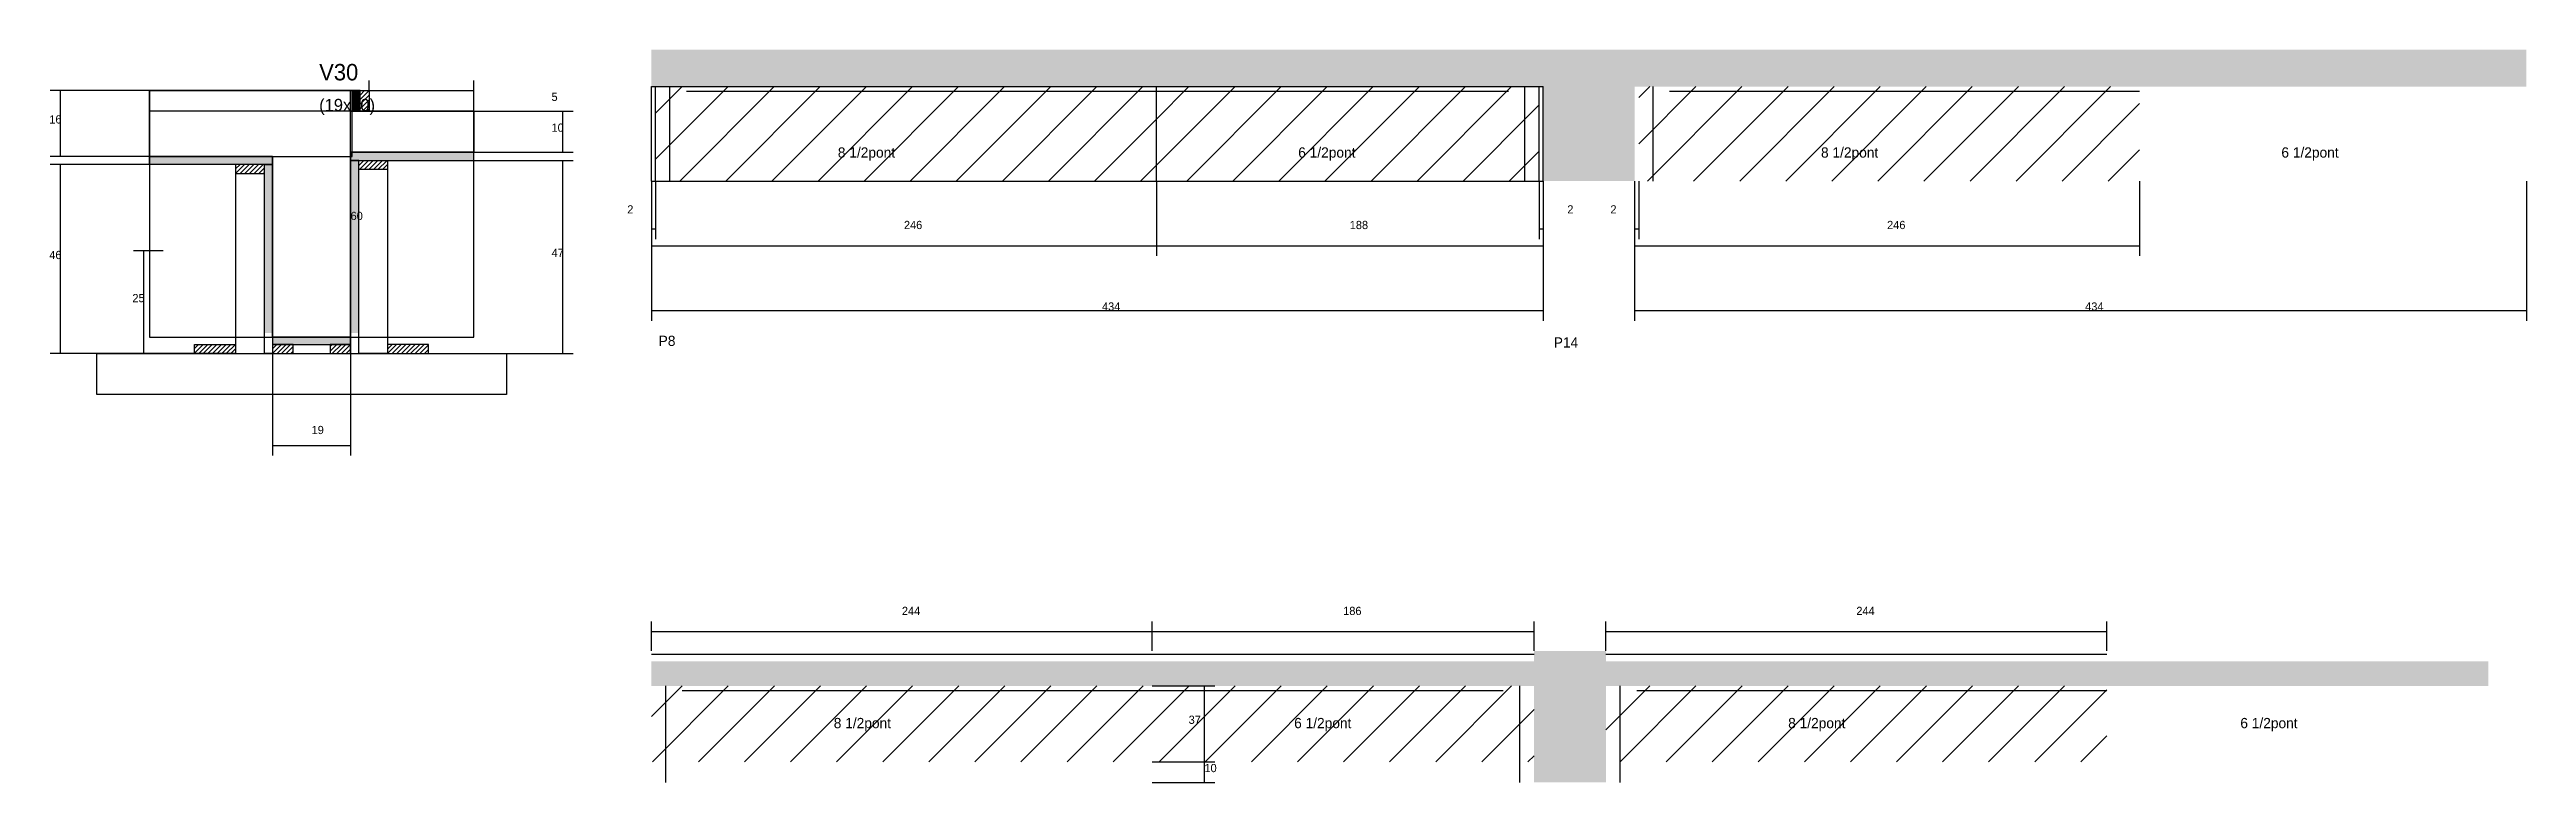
# Model space of a CAD drawing. Header units: metres. Extents: x -10284 to -9077, y 7152 to 7509.
import ezdxf

# ---------------------------------------------------------------- set-up
doc = ezdxf.new("R2010")
doc.units = ezdxf.units.M
for name, color, linetype in [('CONCRETO', 251, 'Continuous'), ('COTA', 4, 'Continuous'), ('Cota Seção (2x)', 4, 'Continuous'), ('Hachura', 253, 'Continuous'), ('Madeira', 126, 'Continuous'), ('NOMENCLATURA', 7, 'Continuous'), ('Painéis', 200, 'Continuous'), ('SARR_2.2x7', 40, 'Continuous'), ('SARR_EDITAR', 141, 'Continuous'), ('Texto Seção', 7, 'Continuous')]:
    doc.layers.add(name, color=color, linetype=linetype)

msp = doc.modelspace()

# ---------------------------------------------------------------- hatches: boundary and pattern name
at = {"layer": 'COTA'}
h = msp.add_hatch(dxfattribs=at)
h.set_pattern_fill('AR-CONC', scale=0.03)
h.paths.add_polyline_path([(-9511.7, 7444.8), (-9511.7, 7490.8), (-9077.2, 7490.8), (-9077.2, 7508.8), (-9990.7, 7508.8), (-9990.7, 7490.8), (-9556.2, 7490.8), (-9556.2, 7444.8)])
h = msp.add_hatch(dxfattribs=at)
h.set_pattern_fill('AR-CONC', scale=0.03)
h.paths.add_polyline_path([(-9560.7, 7152), (-9525.7, 7152), (-9525.7, 7199), (-9095.7, 7199), (-9095.7, 7211), (-9525.7, 7211), (-9525.7, 7216), (-9560.7, 7216), (-9560.7, 7211), (-9990.7, 7211), (-9990.7, 7199), (-9560.7, 7199)])
at = {"layer": 'Hachura'}
h = msp.add_hatch(color=8, dxfattribs=at)
h.dxf.hatch_style = 1
h.paths.add_polyline_path([(-10132.6, 7488.8), (-10136.6, 7488.8), (-10136.6, 7488.8), (-10136.6, 7478.8), (-10136.6, 7478.8), (-10132.6, 7478.8), (-10132.6, 7478.8), (-10132.6, 7488.8)])
h = msp.add_hatch(dxfattribs=at)
h.set_pattern_fill('ANSI31', scale=0.5)
h.paths.add_polyline_path([(-10132.6, 7488.8), (-10128.2, 7488.8), (-10128.2, 7488.8), (-10128.2, 7478.8), (-10128.2, 7478.8), (-10132.6, 7478.8), (-10132.6, 7478.8), (-10132.6, 7488.8)])
h = msp.add_hatch(dxfattribs=at)
h.set_pattern_fill('ANSI31', scale=5)
h.paths.add_polyline_path([(-9988.7, 7490.8), (-9988.7, 7444.8), (-9744.7, 7444.8), (-9744.7, 7490.8)])
h = msp.add_hatch(dxfattribs=at)
h.set_pattern_fill('ANSI31', scale=5)
h.paths.add_polyline_path([(-9558.2, 7444.8), (-9558.2, 7490.8), (-9744.7, 7490.8), (-9744.7, 7444.8)])
h = msp.add_hatch(dxfattribs=at)
h.set_pattern_fill('ANSI31', scale=5)
h.paths.add_polyline_path([(-9265.7, 7444.8), (-9265.7, 7490.8), (-9509.7, 7490.8), (-9509.7, 7444.8)])
h = msp.add_hatch(color=8, dxfattribs=at)
h.dxf.hatch_style = 1
h.paths.add_polyline_path([(-10077.3, 7454.8), (-10077.3, 7458.8), (-10077.3, 7458.8), (-10137.3, 7458.8), (-10137.3, 7458.8), (-10137.3, 7454.8), (-10137.3, 7454.8), (-10077.3, 7454.8)])
h = msp.add_hatch(color=8, dxfattribs=at)
h.dxf.hatch_style = 1
h.paths.add_polyline_path([(-10235.3, 7452.8), (-10235.3, 7456.8), (-10235.3, 7456.8), (-10175.3, 7456.8), (-10175.3, 7456.8), (-10175.3, 7452.8), (-10175.3, 7452.8), (-10235.3, 7452.8)])
h = msp.add_hatch(dxfattribs=at)
h.set_pattern_fill('ANSI31', scale=0.5)
h.paths.add_polyline_path([(-10193.3, 7452.8), (-10193.3, 7448.4), (-10193.3, 7448.4), (-10179.3, 7448.4), (-10179.3, 7448.4), (-10179.3, 7452.8), (-10179.3, 7452.8), (-10193.3, 7452.8)])
h = msp.add_hatch(color=8, dxfattribs=at)
h.dxf.hatch_style = 1
h.paths.add_polyline_path([(-10179.3, 7452.8), (-10175.3, 7452.8), (-10175.3, 7452.8), (-10175.3, 7370.8), (-10175.3, 7370.8), (-10179.3, 7370.8), (-10179.3, 7370.8), (-10179.3, 7452.8)])
h = msp.add_hatch(color=8, dxfattribs=at)
h.dxf.hatch_style = 1
h.paths.add_polyline_path([(-10133.3, 7454.8), (-10137.3, 7454.8), (-10137.3, 7454.8), (-10137.3, 7370.8), (-10137.3, 7370.8), (-10133.3, 7370.8), (-10133.3, 7370.8), (-10133.3, 7454.8)])
h = msp.add_hatch(dxfattribs=at)
h.set_pattern_fill('ANSI31', scale=0.5)
h.paths.add_polyline_path([(-10119.3, 7454.8), (-10119.3, 7450.4), (-10119.3, 7450.4), (-10133.3, 7450.4), (-10133.3, 7450.4), (-10133.3, 7454.8), (-10133.3, 7454.8), (-10119.3, 7454.8)])
h = msp.add_hatch(dxfattribs=at)
h.set_pattern_fill('ANSI31', scale=0.5)
h.paths.add_polyline_path([(-10213.3, 7360.8), (-10213.3, 7365.2), (-10213.3, 7365.2), (-10193.3, 7365.2), (-10193.3, 7365.2), (-10193.3, 7360.8), (-10193.3, 7360.8), (-10213.3, 7360.8)])
h = msp.add_hatch(color=8, dxfattribs=at)
h.dxf.hatch_style = 1
h.paths.add_polyline_path([(-10137.3, 7365.2), (-10137.3, 7368.8), (-10137.3, 7368.8), (-10175.3, 7368.8), (-10175.3, 7368.8), (-10175.3, 7365.2), (-10175.3, 7365.2), (-10137.3, 7365.2)])
h = msp.add_hatch(dxfattribs=at)
h.set_pattern_fill('ANSI31', scale=0.5)
h.paths.add_polyline_path([(-10165.3, 7360.8), (-10165.3, 7365.2), (-10165.3, 7365.2), (-10175.3, 7365.2), (-10175.3, 7365.2), (-10175.3, 7360.8), (-10175.3, 7360.8), (-10165.3, 7360.8)])
h = msp.add_hatch(dxfattribs=at)
h.set_pattern_fill('ANSI31', scale=0.5)
h.paths.add_polyline_path([(-10137.3, 7360.8), (-10137.3, 7365.2), (-10137.3, 7365.2), (-10147.3, 7365.2), (-10147.3, 7365.2), (-10147.3, 7360.8), (-10147.3, 7360.8), (-10137.3, 7360.8)])
h = msp.add_hatch(dxfattribs=at)
h.set_pattern_fill('ANSI31', scale=0.5)
h.paths.add_polyline_path([(-10099.3, 7360.8), (-10099.3, 7365.2), (-10099.3, 7365.2), (-10119.3, 7365.2), (-10119.3, 7365.2), (-10119.3, 7360.8), (-10119.3, 7360.8), (-10099.3, 7360.8)])
h = msp.add_hatch(dxfattribs=at)
h.set_pattern_fill('ANSI31', scale=5)
h.paths.add_polyline_path([(-9746.7, 7162), (-9746.7, 7199), (-9990.7, 7199), (-9990.7, 7162)])
h = msp.add_hatch(dxfattribs=at)
h.set_pattern_fill('ANSI31', scale=5)
h.paths.add_polyline_path([(-9560.7, 7162), (-9560.7, 7199), (-9746.7, 7199), (-9746.7, 7162)])
h = msp.add_hatch(dxfattribs=at)
h.set_pattern_fill('ANSI31', scale=5)
h.paths.add_polyline_path([(-9525.7, 7199), (-9525.7, 7162), (-9281.7, 7162), (-9281.7, 7199)])

# ---------------------------------------------------------------- linework, layer by layer
at = {"layer": 'CONCRETO'}
for points in [[(-10235.3, 7456.8), (-10235.3, 7488.8), (-10136.6, 7488.8)], [(-10137.3, 7478.8), (-10077.3, 7478.8), (-10077.3, 7458.8), (-10137.3, 7458.8), (-10137.3, 7368.8), (-10175.3, 7368.8), (-10175.3, 7456.8), (-10235.3, 7456.8)]]:
    msp.add_lwpolyline(points, dxfattribs=at)
for points in [[(-10235.3, 7456.8), (-10136.6, 7456.8), (-10136.6, 7488.8), (-10235.3, 7488.8)], [(-10235.3, 7368.8), (-10077.3, 7368.8), (-10077.3, 7478.8), (-10235.3, 7478.8)]]:
    msp.add_lwpolyline(points, close=True, dxfattribs=at)
at = {"layer": 'COTA'}
for p, q in [((-10235.3, 7488.8), (-10283.6, 7488.8)), ((-10278.6, 7456.8), (-10278.6, 7488.8)), ((-10128.2, 7488.8), (-10128.2, 7493.8)), ((-10128.2, 7488.8), (-10077.3, 7488.8)), ((-10077.3, 7478.8), (-10077.3, 7493.8)), ((-10077.3, 7478.8), (-10028.9, 7478.8)), ((-10033.9, 7458.8), (-10033.9, 7478.8)), ((-10077.3, 7458.8), (-10028.9, 7458.8)), ((-10235.3, 7456.8), (-10283.6, 7456.8)), ((-10235.3, 7452.8), (-10283.6, 7452.8)), ((-10278.6, 7360.8), (-10278.6, 7452.8)), ((-10077.3, 7454.8), (-10028.9, 7454.8)), ((-10033.9, 7360.8), (-10033.9, 7454.8)), ((-9990.7, 7444.8), (-9990.7, 7408.3)), ((-9990.7, 7444.8), (-9990.7, 7376.7)), ((-9990.7, 7444.8), (-9990.7, 7416.5)), ((-9988.7, 7444.8), (-9988.7, 7416.5)), ((-9744.7, 7444.8), (-9744.7, 7408.3)), ((-9744.7, 7444.8), (-9744.7, 7408.3)), ((-9558.2, 7444.8), (-9558.2, 7416.5)), ((-9556.2, 7444.8), (-9556.2, 7408.3)), ((-9556.2, 7444.8), (-9556.2, 7376.7)), ((-9556.2, 7444.8), (-9556.2, 7416.5)), ((-9511.7, 7444.8), (-9511.7, 7408.3)), ((-9511.7, 7444.8), (-9511.7, 7376.7)), ((-9511.7, 7444.8), (-9511.7, 7416.5)), ((-9509.7, 7444.8), (-9509.7, 7416.5)), ((-9265.7, 7444.8), (-9265.7, 7408.3)), ((-9077.2, 7444.8), (-9077.2, 7376.7)), ((-10228.6, 7410.8), (-10243.1, 7410.8)), ((-10238.1, 7360.8), (-10238.1, 7410.8)), ((-9990.7, 7421.5), (-9988.7, 7421.5)), ((-9990.7, 7413.3), (-9744.7, 7413.3)), ((-9744.7, 7413.3), (-9556.2, 7413.3)), ((-9558.2, 7421.5), (-9556.2, 7421.5)), ((-9511.7, 7421.5), (-9509.7, 7421.5)), ((-9511.7, 7413.3), (-9265.7, 7413.3)), ((-9990.7, 7381.7), (-9556.2, 7381.7)), ((-9511.7, 7381.7), (-9077.2, 7381.7)), ((-10213.3, 7360.8), (-10283.6, 7360.8)), ((-10213.3, 7360.8), (-10243.1, 7360.8)), ((-10175.3, 7360.8), (-10175.3, 7311.1)), ((-10137.3, 7360.8), (-10137.3, 7311.1)), ((-10099.3, 7360.8), (-10028.9, 7360.8)), ((-10175.3, 7316.1), (-10137.3, 7316.1)), ((-9990.7, 7216), (-9990.7, 7230.4)), ((-9746.7, 7216), (-9746.7, 7230.4)), ((-9746.7, 7216), (-9746.7, 7230.4)), ((-9560.7, 7216), (-9560.7, 7230.4)), ((-9525.7, 7216), (-9525.7, 7230.4)), ((-9281.7, 7216), (-9281.7, 7230.4)), ((-9990.7, 7225.4), (-9746.7, 7225.4)), ((-9746.7, 7225.4), (-9560.7, 7225.4)), ((-9525.7, 7225.4), (-9281.7, 7225.4)), ((-9746.7, 7199), (-9716.3, 7199)), ((-9721.3, 7162), (-9721.3, 7199)), ((-9746.7, 7162), (-9716.3, 7162)), ((-9746.7, 7162), (-9716.3, 7162)), ((-9721.3, 7152), (-9721.3, 7162)), ((-9746.7, 7152), (-9716.3, 7152))]:
    msp.add_line(p, q, dxfattribs=at)
at = {"layer": 'Cota Seção (2x)'}
for p, q in [((-10137, 7488.8), (-10142.3, 7488.8)), ((-10137.3, 7368.8), (-10137.3, 7488.8)), ((-10137, 7368.8), (-10142.3, 7368.8))]:
    msp.add_line(p, q, dxfattribs=at)
at = {"layer": 'Madeira'}
for points in [[(-10132.6, 7488.8), (-10128.2, 7488.8), (-10128.2, 7478.8), (-10132.6, 7478.8)], [(-10193.3, 7452.8), (-10193.3, 7448.4), (-10179.3, 7448.4), (-10179.3, 7452.8)], [(-10193.3, 7360.8), (-10179.3, 7360.8), (-10179.3, 7452.8), (-10193.3, 7452.8)], [(-10119.3, 7454.8), (-10119.3, 7450.4), (-10133.3, 7450.4), (-10133.3, 7454.8)], [(-10119.3, 7360.8), (-10133.3, 7360.8), (-10133.3, 7454.8), (-10119.3, 7454.8)], [(-10213.3, 7360.8), (-10213.3, 7365.2), (-10193.3, 7365.2), (-10193.3, 7360.8)], [(-10165.3, 7360.8), (-10165.3, 7365.2), (-10175.3, 7365.2), (-10175.3, 7360.8)], [(-10137.3, 7360.8), (-10137.3, 7365.2), (-10147.3, 7365.2), (-10147.3, 7360.8)], [(-10099.3, 7360.8), (-10099.3, 7365.2), (-10119.3, 7365.2), (-10119.3, 7360.8)], [(-10061.4, 7340.8), (-10261, 7340.8), (-10261, 7360.8), (-10061.4, 7360.8)]]:
    msp.add_lwpolyline(points, close=True, dxfattribs=at)
at = {"layer": 'Painéis'}
for p, q in [((-9990.7, 7490.8), (-9556.2, 7490.8)), ((-9990.7, 7444.8), (-9990.7, 7490.8)), ((-9988.7, 7444.8), (-9988.7, 7490.8)), ((-9744.7, 7444.8), (-9744.7, 7490.8)), ((-9558.2, 7444.8), (-9558.2, 7490.8)), ((-9556.2, 7444.8), (-9556.2, 7490.8)), ((-10137.3, 7458.8), (-10077.3, 7458.8)), ((-10235.3, 7456.8), (-10175.3, 7456.8)), ((-9990.7, 7444.8), (-9556.2, 7444.8))]:
    msp.add_line(p, q, dxfattribs=at)
for points in [[(-10132.6, 7488.8), (-10136.6, 7488.8), (-10136.6, 7478.8), (-10132.6, 7478.8)], [(-10077.3, 7454.8), (-10077.3, 7458.8), (-10137.3, 7458.8), (-10137.3, 7454.8)], [(-10235.3, 7452.8), (-10235.3, 7456.8), (-10175.3, 7456.8), (-10175.3, 7452.8)], [(-10179.3, 7452.8), (-10175.3, 7452.8), (-10175.3, 7360.8), (-10179.3, 7360.8)], [(-10133.3, 7454.8), (-10137.3, 7454.8), (-10137.3, 7360.8), (-10133.3, 7360.8)], [(-10137.3, 7365.2), (-10137.3, 7368.8), (-10175.3, 7368.8), (-10175.3, 7365.2)]]:
    msp.add_lwpolyline(points, close=True, dxfattribs=at)
at = {"layer": 'SARR_2.2x7'}
for p, q in [((-9981.7, 7444.8), (-9981.7, 7490.8)), ((-9973.7, 7488.6), (-9744.7, 7488.6)), ((-9744.7, 7488.6), (-9573.2, 7488.6)), ((-9565.2, 7444.8), (-9565.2, 7490.8)), ((-9502.7, 7444.8), (-9502.7, 7490.8)), ((-9494.7, 7488.6), (-9265.7, 7488.6)), ((-9983.7, 7152), (-9983.7, 7199)), ((-9975.7, 7196.8), (-9746.7, 7196.8)), ((-9746.7, 7196.8), (-9575.7, 7196.8)), ((-9567.7, 7152), (-9567.7, 7199)), ((-9518.7, 7152), (-9518.7, 7199)), ((-9510.7, 7196.8), (-9281.7, 7196.8))]:
    msp.add_line(p, q, dxfattribs=at)
at = {"layer": 'SARR_EDITAR'}
for p, q in [((-9990.7, 7214.5), (-9746.7, 7214.5)), ((-9746.7, 7214.5), (-9560.7, 7214.5)), ((-9525.7, 7214.5), (-9281.7, 7214.5))]:
    msp.add_line(p, q, dxfattribs=at)

# ---------------------------------------------------------------- texts
at = {"layer": 'COTA'}
for s, p in [('5', (-10039.4, 7483.8)), ('16', (-10284.1, 7472.8)), ('10', (-10039.4, 7468.8)), ('2', (-10002.5, 7429)), ('246', (-9867.7, 7421.4)), ('188', (-9650.5, 7421.4)), ('2', (-9544.5, 7429)), ('2', (-9523.5, 7429)), ('246', (-9388.7, 7421.4)), ('46', (-10284.1, 7406.8)), ('47', (-10039.4, 7407.8)), ('25', (-10243.6, 7385.8)), ('434', (-9771.2, 7381.7)), ('434', (-9292.2, 7381.7)), ('19', (-10156.3, 7321.6)), ('244', (-9868.7, 7233.5)), ('186', (-9653.7, 7233.5)), ('244', (-9403.7, 7233.5)), ('37', (-9729, 7180.5)), ('10', (-9721.3, 7157))]:
    msp.add_text(s, height=4, dxfattribs=at).set_placement(p)
at = {"layer": 'Cota Seção (2x)'}
msp.add_text('60', height=4, dxfattribs=at).set_placement((-10137.3, 7425.8))
at = {"layer": 'NOMENCLATURA'}
for s, p in [('8 1/2pont', (-9899.9, 7456.2)), ('6 1/2pont', (-9675.6, 7456.2)), ('8 1/2pont', (-9420.9, 7456.2)), ('6 1/2pont', (-9196.6, 7456.2)), ('P8', (-9987.2, 7364.5)), ('P14', (-9551.1, 7363.7)), ('8 1/2pont', (-9901.9, 7178.4)), ('6 1/2pont', (-9677.6, 7178.4)), ('8 1/2pont', (-9436.9, 7178.4)), ('6 1/2pont', (-9216.6, 7178.4))]:
    msp.add_text(s, height=5, dxfattribs=at).set_placement(p)
at = {"layer": 'Texto Seção'}
for s, height, p in [('V30', 8, (-10152.6, 7493.8)), ('(19x60)', 6, (-10152.6, 7478.8))]:
    msp.add_text(s, height=height, dxfattribs=at).set_placement(p)

doc.saveas('drawing.dxf')
